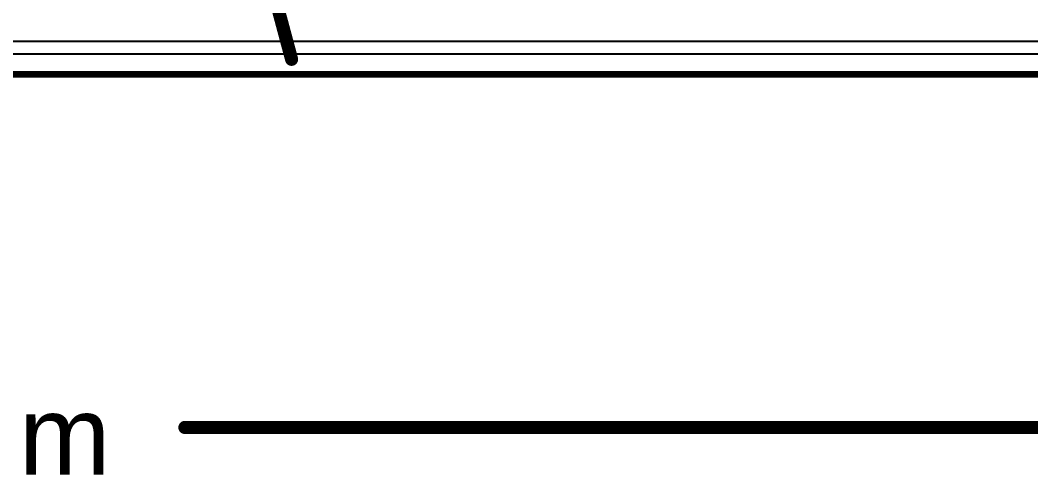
# Model space of a CAD drawing. Header units: inches. Extents: x -7 to 348, y -14 to 159.
# Drawn here: x 37.43 to 56.96, y -14.22 to -5.4 of the extents above; entities that cross this region are included whole.
import ezdxf

# ---------------------------------------------------------------- set-up
doc = ezdxf.new("R2010")
doc.units = ezdxf.units.IN
for name, color, linetype in [('Board Outline', 216, 'Continuous'), ('Bottom Layer', 5, 'Continuous'), ('Dimension', 6, 'Continuous'), ('Top Layer', 1, 'Continuous')]:
    doc.layers.add(name, color=color, linetype=linetype)
doc.styles.add('Arial', font='', dxfattribs={"height": 0.2})
doc.styles.get('Arial').set_extended_font_data('Arial')

msp = doc.modelspace()

# ---------------------------------------------------------------- linework, layer by layer
at = {"layer": 'Board Outline'}
msp.add_lwpolyline([(-1.839, -6.45, 0.127, 0.127, 0), (73.161, -6.45, 0.127, 0.127, 0)], format="xyseb", dxfattribs=at)
msp.add_lwpolyline([(-1.839, -6.45, 0.127, 0.127, 0), (73.161, -6.45, 0.127, 0.127, 0)], format="xyseb", dxfattribs=at)
msp.add_lwpolyline([(-1.839, -6.45, 0.127, 0.127, 0), (73.161, -6.45, 0.127, 0.127, 0)], format="xyseb", dxfattribs=at)
msp.add_lwpolyline([(-1.839, -6.45, 0.127, 0.127, 0), (73.161, -6.45, 0.127, 0.127, 0)], format="xyseb", dxfattribs=at)
at = {"layer": 'Bottom Layer'}
msp.add_line((73.463, -6.062), (-2.141, -6.062), dxfattribs=at)
at = {"layer": 'Dimension'}
for points in [[(28.979, 44.954, 0.254, 0.254, 0), (42.676, -6.16, 0.254, 0.254, 0)], [(40.612, -13.284, 0.254, 0.254, 0), (78.161, -13.284, 0.254, 0.254, 0)]]:
    msp.add_lwpolyline(points, format="xyseb", dxfattribs=at)
for points in [[(42.612, -6.16, 0.127, 0.127, 1), (42.739, -6.16, 0.127, 0.127, 1)], [(40.549, -13.284, 0.127, 0.127, 1), (40.676, -13.284, 0.127, 0.127, 1)]]:
    msp.add_lwpolyline(points, format="xyseb", close=True, dxfattribs=at)
at = {"layer": 'Top Layer'}
msp.add_line((72.904, -5.813), (33.502, -5.813), dxfattribs=at)

# ---------------------------------------------------------------- texts
at = {"layer": 'Dimension', "style": 'Arial'}
msp.add_text('85.00mm', height=1.524, dxfattribs=at).set_placement((30.303, -14.198))

doc.saveas('drawing.dxf')
